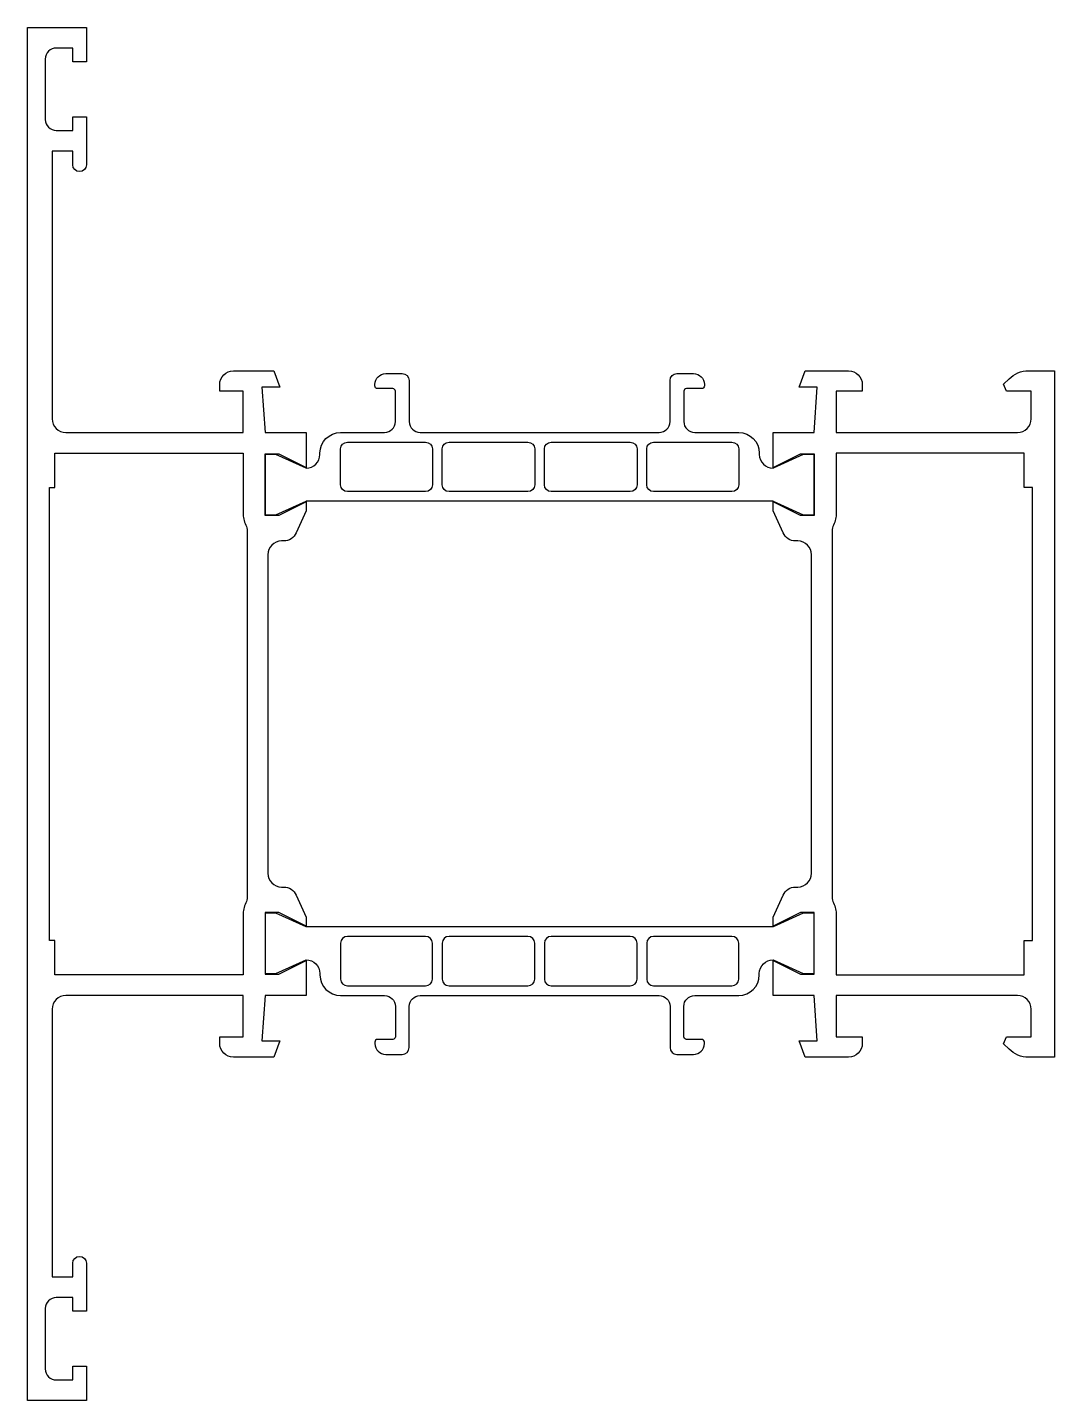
# Model space of a CAD drawing. Header units: millimetres. Extents: x 0 to 75, y -50 to 50.
import ezdxf

# ---------------------------------------------------------------- set-up
doc = ezdxf.new("R2010")
doc.units = ezdxf.units.MM

msp = doc.modelspace()

# ---------------------------------------------------------------- linework, layer by layer
for points in [[(20.3, 14.8), (19.57, 13.19, -0.29411), (18.66, 12.6), (18.5, 12.6, 0.41421), (17.5, 11.6), (17.5, -11.6, 0.41421), (18.5, -12.6), (18.66, -12.6, -0.29411), (19.57, -13.19), (20.3, -14.8), (20.3, -15.5), (18.1, -14.5), (17.3, -14.5), (17.3, -18.9), (18.1, -18.9), (20.3, -17.9), (20.3, -20.5), (17.3, -20.5), (17.08, -23.8), (18.39, -23.8), (17.95, -25), (15, -25, -0.41421), (14, -24), (14, -23.5), (15.7, -23.5), (15.7, -20.5), (2.8, -20.5, 0.41421), (1.8, -21.5), (1.8, -41), (3.3, -41), (3.3, -40, -1), (4.3, -40), (4.3, -43.5), (3.3, -43.5), (3.3, -42.5), (2.1, -42.5, 0.41421), (1.3, -43.3), (1.3, -47.7, 0.41421), (2.1, -48.5), (3.3, -48.5), (3.3, -47.5), (4.3, -47.5), (4.3, -50), (0, -50), (0, 50), (4.3, 50), (4.3, 47.5), (3.3, 47.5), (3.3, 48.5), (2.1, 48.5, 0.41421), (1.3, 47.7), (1.3, 43.3, 0.41421), (2.1, 42.5), (3.3, 42.5), (3.3, 43.5), (4.3, 43.5), (4.3, 40, -1), (3.3, 40), (3.3, 41), (1.8, 41), (1.8, 21.5, 0.41421), (2.8, 20.5), (15.7, 20.5), (15.7, 23.5), (14, 23.5), (14, 24, -0.41421), (15, 25), (17.95, 25), (18.39, 23.8), (17.08, 23.8), (17.3, 20.5), (20.3, 20.5), (20.3, 17.9), (18.1, 18.9), (17.3, 18.9), (17.3, 14.5), (18.1, 14.5), (20.3, 15.5), (20.3, 14.8)], [(54.3, 14.8), (54.3, 15.5), (56.5, 14.5), (57.3, 14.5), (57.3, 18.9), (56.5, 18.9), (54.3, 17.9), (54.3, 20.5), (57.3, 20.5), (57.52, 23.8), (56.21, 23.8), (56.65, 25), (59.8, 25, -0.41421), (60.8, 24), (60.8, 23.5), (58.9, 23.5), (58.9, 20.5), (72.1, 20.5, 0.41421), (73.1, 21.5), (73.1, 23.5), (71.3, 23.5), (71.09, 24.01), (71.49, 24.41, -0.19891), (72.9, 25), (74.8, 25), (74.8, -25), (72.9, -25, -0.19891), (71.49, -24.41), (71.09, -24.01), (71.3, -23.5), (73.1, -23.5), (73.1, -21.5, 0.41421), (72.1, -20.5), (58.9, -20.5), (58.9, -23.5), (60.8, -23.5), (60.8, -24, -0.41421), (59.8, -25), (56.65, -25), (56.21, -23.8), (57.52, -23.8), (57.3, -20.5), (54.3, -20.5), (54.3, -17.9), (56.5, -18.9), (57.3, -18.9), (57.3, -14.5), (56.5, -14.5), (54.3, -15.5), (54.3, -14.8), (55.03, -13.19, -0.29411), (55.94, -12.6), (56.1, -12.6, 0.41421), (57.1, -11.6), (57.1, 11.6, 0.41421), (56.1, 12.6), (55.94, 12.6, -0.29411), (55.03, 13.19), (54.3, 14.8)], [(54.3, 17.9), (54.3, 17.95), (56.3, 18.95), (57.3, 18.95), (57.3, 14.45), (56.3, 14.45), (54.3, 15.45), (54.3, 15.5), (20.3, 15.5), (20.3, 15.45), (18.3, 14.45), (17.3, 14.45), (17.3, 18.95), (18.3, 18.95), (20.3, 17.95), (20.3, 17.9, 0.41421), (21.3, 18.9), (21.3, 19, -0.41421), (22.8, 20.5), (26, 20.5, 0.41421), (26.8, 21.3), (26.8, 23.5, 0.41421), (26.6, 23.7), (25.5, 23.7, -0.41421), (25.3, 23.9), (25.3, 24, -0.41421), (26.1, 24.8), (27.3, 24.8, -0.41421), (27.8, 24.3), (27.8, 21.3, 0.41421), (28.6, 20.5), (46, 20.5, 0.41421), (46.8, 21.3), (46.8, 24.3, -0.41421), (47.3, 24.8), (48.5, 24.8, -0.41421), (49.3, 24), (49.3, 23.9, -0.41421), (49.1, 23.7), (48, 23.7, 0.41421), (47.8, 23.5), (47.8, 21.3, 0.41421), (48.6, 20.5), (51.8, 20.5, -0.41421), (53.3, 19), (53.3, 18.9, 0.41421), (54.3, 17.9)], [(1.6, -16.5), (1.6, 16.5), (2, 16.5), (2, 19), (15.7, 19), (15.7, 14.65, 0.11228), (15.9, 13.76, -0.11228), (16, 13.33), (16, -13.33, -0.11228), (15.9, -13.76, 0.11228), (15.7, -14.65), (15.7, -19), (2, -19), (2, -16.5), (1.6, -16.5)], [(22.8, 16.7), (22.8, 19.3, -0.41421), (23.3, 19.8), (29, 19.8, -0.41421), (29.5, 19.3), (29.5, 16.7, -0.41421), (29, 16.2), (23.3, 16.2, -0.41421), (22.8, 16.7)], [(30.2, 16.7), (30.2, 19.3, -0.41421), (30.7, 19.8), (36.45, 19.8, -0.41421), (36.95, 19.3), (36.95, 16.7, -0.41421), (36.45, 16.2), (30.7, 16.2, -0.41421), (30.2, 16.7)], [(44.4, 16.7, -0.41421), (43.9, 16.2), (38.15, 16.2, -0.41421), (37.65, 16.7), (37.65, 19.3, -0.41421), (38.15, 19.8), (43.9, 19.8, -0.41421), (44.4, 19.3), (44.4, 16.7)], [(45.1, 16.7), (45.1, 19.3, -0.41421), (45.6, 19.8), (51.3, 19.8, -0.41421), (51.8, 19.3), (51.8, 16.7, -0.41421), (51.3, 16.2), (45.6, 16.2, -0.41421), (45.1, 16.7)], [(72.6, 16.5), (72.6, 19), (58.9, 19), (58.9, 14.65, -0.11228), (58.7, 13.76, 0.11228), (58.6, 13.33), (58.6, -13.33, 0.11228), (58.7, -13.76, -0.11228), (58.9, -14.65), (58.9, -19), (72.6, -19), (72.6, -16.5), (73.2, -16.5), (73.2, 16.5), (72.6, 16.5)], [(54.3, -17.9), (54.3, -17.95), (56.3, -18.95), (57.3, -18.95), (57.3, -14.45), (56.3, -14.45), (54.3, -15.45), (54.3, -15.5), (20.3, -15.5), (20.3, -15.45), (18.3, -14.45), (17.3, -14.45), (17.3, -18.95), (18.3, -18.95), (20.3, -17.95), (20.3, -17.9, -0.41421), (21.3, -18.9), (21.3, -19, 0.41421), (22.8, -20.5), (26, -20.5, -0.41421), (26.8, -21.3), (26.8, -23.5, -0.41421), (26.6, -23.7), (25.5, -23.7, 0.41421), (25.3, -23.9), (25.3, -24, 0.41421), (26.1, -24.8), (27.3, -24.8, 0.41421), (27.8, -24.3), (27.8, -21.3, -0.41421), (28.6, -20.5), (46, -20.5, -0.41421), (46.8, -21.3), (46.8, -24.3, 0.41421), (47.3, -24.8), (48.5, -24.8, 0.41421), (49.3, -24), (49.3, -23.9, 0.41421), (49.1, -23.7), (48, -23.7, -0.41421), (47.8, -23.5), (47.8, -21.3, -0.41421), (48.6, -20.5), (51.8, -20.5, 0.41421), (53.3, -19), (53.3, -18.9, -0.41421), (54.3, -17.9)], [(22.8, -16.7), (22.8, -19.3, 0.41421), (23.3, -19.8), (29, -19.8, 0.41421), (29.5, -19.3), (29.5, -16.7, 0.41421), (29, -16.2), (23.3, -16.2, 0.41421), (22.8, -16.7)], [(30.2, -16.7), (30.2, -19.3, 0.41421), (30.7, -19.8), (36.45, -19.8, 0.41421), (36.95, -19.3), (36.95, -16.7, 0.41421), (36.45, -16.2), (30.7, -16.2, 0.41421), (30.2, -16.7)], [(44.4, -16.7, 0.41421), (43.9, -16.2), (38.15, -16.2, 0.41421), (37.65, -16.7), (37.65, -19.3, 0.41421), (38.15, -19.8), (43.9, -19.8, 0.41421), (44.4, -19.3), (44.4, -16.7)], [(45.1, -16.7), (45.1, -19.3, 0.41421), (45.6, -19.8), (51.3, -19.8, 0.41421), (51.8, -19.3), (51.8, -16.7, 0.41421), (51.3, -16.2), (45.6, -16.2, 0.41421), (45.1, -16.7)]]:
    msp.add_lwpolyline(points, format="xyb", close=True)

doc.saveas('drawing.dxf')
